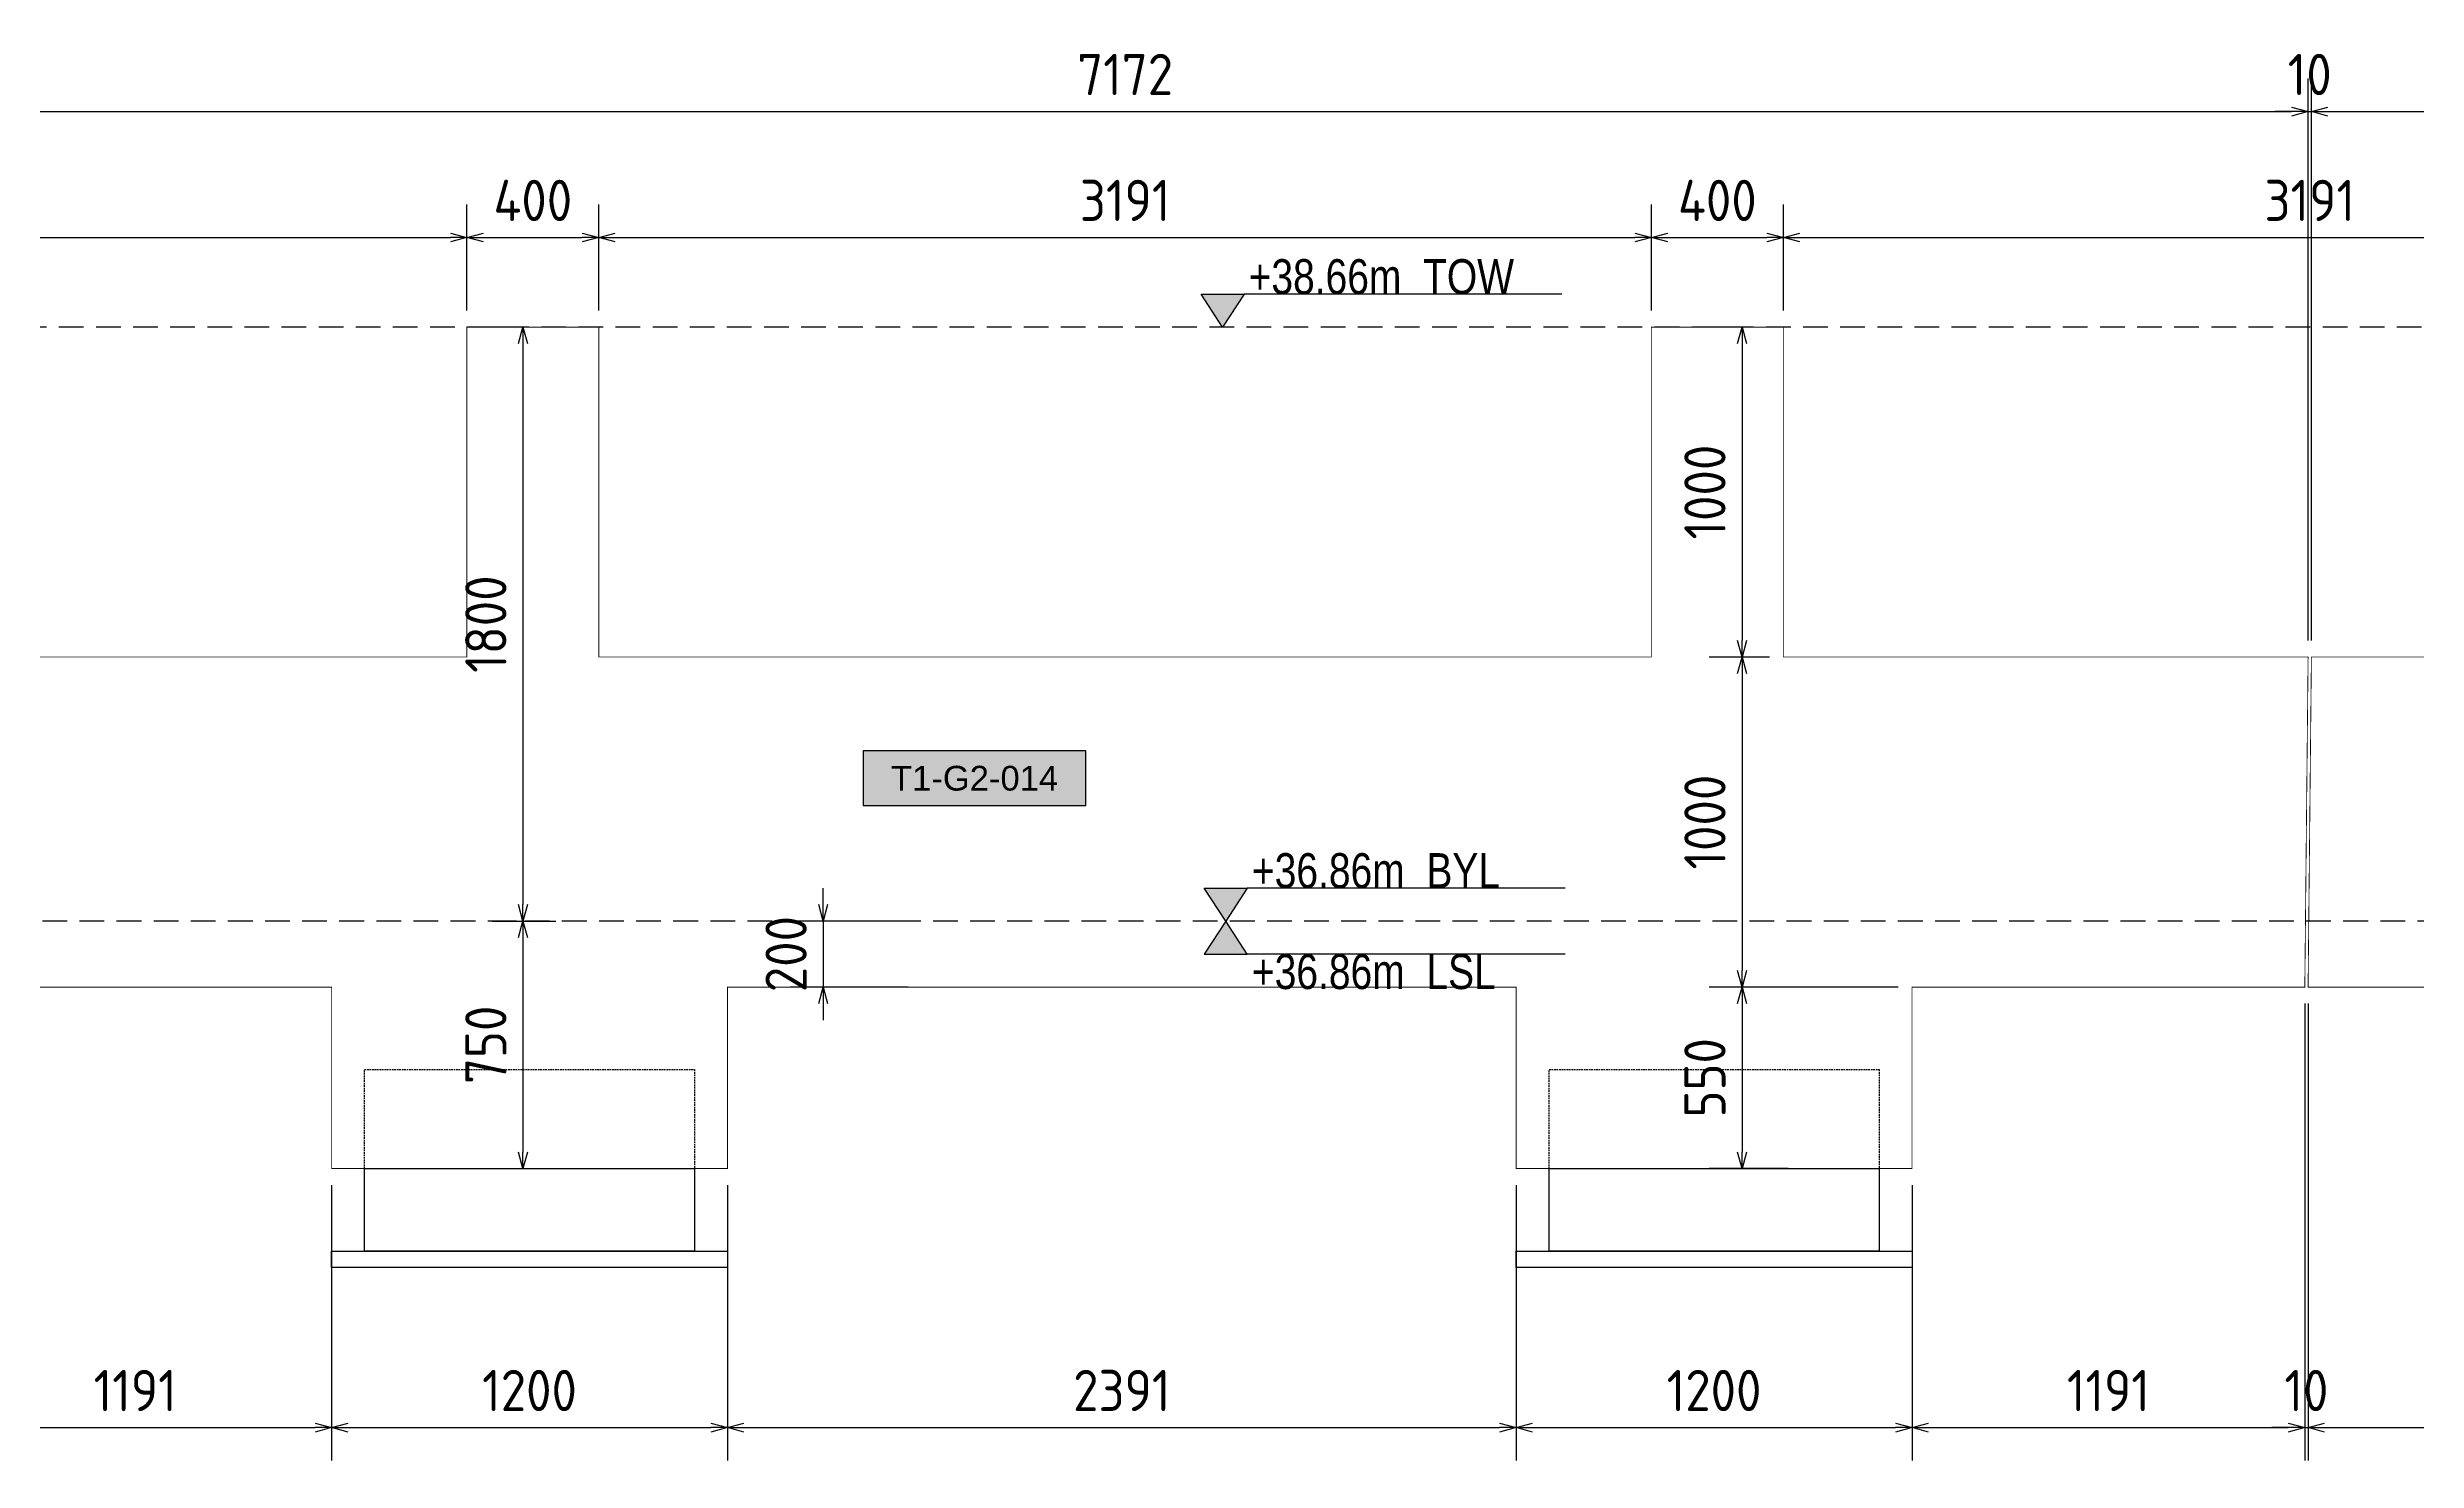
# Model space of a CAD drawing. Header units: centimetres. Extents: x -6122352 to 6876996, y -1694241 to 2592194.
# Drawn here: x 3291493 to 3298675, y 78657 to 82941 of the extents above; entities that cross this region are included whole.
import ezdxf
from ezdxf.enums import TextEntityAlignment as Align

# ---------------------------------------------------------------- set-up
doc = ezdxf.new("R2010")
doc.units = ezdxf.units.CM
doc.header["$MEASUREMENT"] = 0
doc.header["$PDMODE"] = 66
doc.header["$PDSIZE"] = 100
for name, pattern in [('23585-XR-AR-END-SETTING OUT PLAN$0$HIDDEN', [0.375, 0.25, -0.125]), ('CENTER', [2, 1.25, -0.25, 0.25, -0.25]), ('DASHED2', [0.375, 0.25, -0.125])]:
    doc.linetypes.add(name, pattern=pattern)
doc.layers.get('Defpoints').update_dxf_attribs({"color": 255, "linetype": 'CENTER'})
for name, color, linetype in [('00-MI-DIM', 7, 'Continuous'), ('@MI-TYPE-01', 30, 'Continuous'), ('@MI-TYPE-02', 6, 'Continuous'), ('JML-Dimension', 1, 'Continuous'), ('PANEL-TAGS', 7, 'Continuous'), ('SECTION', 130, 'Continuous')]:
    doc.layers.add(name, color=color, linetype=linetype)
doc.styles.add('PANELTAG_STYLE', font='arial.ttf')
doc.styles.add('Schueco-BEMSTIL', font='isocpeur.ttf', dxfattribs={"width": 0.9})
doc.styles.add('txt-Pisa-std', font='arial.ttf', dxfattribs={"width": 0.8})
doc.dimstyles.new('MI- JWC-TXT-2.5 MM', dxfattribs={"dimscale": 1.5, "dimtxt": 2.5, "dimasz": 1, "dimexe": 2, "dimexo": 1, "dimgap": 1, "dimtad": 1, "dimdec": 0, "dimdsep": 46, "dimtxsty": 'Schueco-BEMSTIL', "dimblk": 'OPEN30', "dimcen": 0, "dimdle": 2, "dimclrd": 140, "dimclre": 8, "dimclrt": 40, "dimadec": 0, "dimazin": 2, "dimtfac": 1, "dimtdec": 0, "dimtix": 1, "dimtmove": 2, "dimatfit": 3, "dimldrblk": 'OPEN', "dimfxl": 2, "dimlwd": -1, "dimlwe": -1, "dimarcsym": 0})

# ---------------------------------------------------------------- blocks, each defined once
blk = doc.blocks.new('T1-FOOTING ELEVATION')
at = {"color": 9}
blk.add_lwpolyline([(-600, -250), (600, -250), (600, -300), (-600, -300)], close=True, dxfattribs=at)
at = {"layer": '@MI-TYPE-01', "color": 114, "linetype": '23585-XR-AR-END-SETTING OUT PLAN$0$HIDDEN', "ltscale": 20, "true_color": 0x139b48}
blk.add_lwpolyline([(-500, 0), (-500, 300), (500, 300), (500, 0)], dxfattribs=at)
at = {"layer": '@MI-TYPE-01', "color": 114, "true_color": 0x139b48}
blk.add_lwpolyline([(-500, 0), (500, 0), (500, -250), (-500, -250)], close=True, dxfattribs=at)
blk = doc.blocks.new('_Open30')
at = {"color": 0, "linetype": 'ByBlock', "lineweight": -2}
for p, q in [((-1, 0.27), (0, 0)), ((0, 0), (-1, -0.27)), ((0, 0), (-1, 0))]:
    blk.add_line(p, q, dxfattribs=at)
blk = doc.blocks.new('*D4401')
at = {"layer": '@MI-TYPE-02', "color": 8, "transparency": 16777216}
for p, q in [((3292914.2, 82093), (3292834.2, 82093)), ((3292914.2, 80292.7), (3292834.2, 80292.7))]:
    blk.add_line(p, q, dxfattribs=at)
at = {"layer": '@MI-TYPE-02', "color": 140, "transparency": 16777216}
blk.add_line((3292934.2, 82043), (3292934.2, 80342.7), dxfattribs=at)
at = {"layer": 'Defpoints', "color": 0, "transparency": 16777216}
for p in [(3292964.2, 82093), (3292934.2, 80292.7), (3292964.2, 80292.7)]:
    blk.add_point(p, dxfattribs=at)
at = {"layer": '@MI-TYPE-02', "color": 140, "transparency": 16777216, "xscale": 50, "yscale": 50, "zscale": 50}
for p, rotation in [((3292934.2, 82093), 90), ((3292934.2, 80292.7), 270)]:
    blk.add_blockref('_Open30', p, dxfattribs=dict(at, rotation=rotation))
at = {"layer": '@MI-TYPE-02', "color": 40, "transparency": 16777216, "insert": (3292821.7, 81192.8), "char_height": 125, "attachment_point": 5, "rotation": 90, "style": 'Schueco-BEMSTIL'}
blk.add_mtext('1800', dxfattribs=at)
blk = doc.blocks.new('_Open')
at = {"color": 0, "linetype": 'ByBlock', "lineweight": -2}
for p, q in [((-1, 0.2), (0, 0)), ((-1, -0.2), (0, 0)), ((0, 0), (-1, 0))]:
    blk.add_line(p, q, dxfattribs=at)
blk = doc.blocks.new('*D4403')
at = {"layer": '@MI-TYPE-02', "color": 8, "transparency": 16777216}
for p, q in [((3292840.4, 80292.7), (3293034.2, 80292.7)), ((3292796.2, 79542.7), (3293034.2, 79542.7))]:
    blk.add_line(p, q, dxfattribs=at)
at = {"layer": '@MI-TYPE-02', "color": 140, "transparency": 16777216}
blk.add_line((3292934.2, 80242.7), (3292934.2, 79592.7), dxfattribs=at)
at = {"layer": 'Defpoints', "color": 0, "transparency": 16777216}
for p in [(3292790.4, 80292.7), (3292746.2, 79542.7), (3292934.2, 79542.7)]:
    blk.add_point(p, dxfattribs=at)
at = {"layer": '@MI-TYPE-02', "color": 140, "transparency": 16777216, "xscale": 50, "yscale": 50, "zscale": 50}
for p, rotation in [((3292934.2, 80292.7), 90), ((3292934.2, 79542.7), 270)]:
    blk.add_blockref('_Open30', p, dxfattribs=dict(at, rotation=rotation))
at = {"layer": '@MI-TYPE-02', "color": 40, "transparency": 16777216, "insert": (3292821.7, 79917.7), "char_height": 125, "attachment_point": 5, "rotation": 90, "style": 'Schueco-BEMSTIL'}
blk.add_mtext('750', dxfattribs=at)
blk = doc.blocks.new('*D4405')
at = {"layer": '@MI-TYPE-02', "color": 140, "transparency": 16777216}
for p, q in [((3293844.4, 80342.7), (3293844.4, 80392.7)), ((3293844.4, 80292.7), (3293844.4, 80092.7)), ((3293844.4, 80042.7), (3293844.4, 79992.7))]:
    blk.add_line(p, q, dxfattribs=at)
at = {"layer": '@MI-TYPE-02', "color": 8, "transparency": 16777216}
for p, q in [((3294102.2, 80292.7), (3293744.4, 80292.7)), ((3294102.2, 80092.7), (3293744.4, 80092.7))]:
    blk.add_line(p, q, dxfattribs=at)
at = {"layer": 'Defpoints', "color": 0, "transparency": 16777216}
for p in [(3294152.2, 80292.7), (3293844.4, 80092.7), (3294152.2, 80092.7)]:
    blk.add_point(p, dxfattribs=at)
at = {"layer": '@MI-TYPE-02', "color": 140, "transparency": 16777216, "xscale": 50, "yscale": 50, "zscale": 50}
for p, rotation in [((3293844.4, 80292.7), 270), ((3293844.4, 80092.7), 90)]:
    blk.add_blockref('_Open30', p, dxfattribs=dict(at, rotation=rotation))
at = {"layer": '@MI-TYPE-02', "color": 40, "transparency": 16777216, "insert": (3293731.9, 80192.7), "char_height": 125, "attachment_point": 5, "rotation": 90, "style": 'Schueco-BEMSTIL'}
blk.add_mtext('200', dxfattribs=at)
blk = doc.blocks.new('*D4341')
at = {"layer": '00-MI-DIM', "color": 8, "transparency": 16777216}
for p, q in [((3289573.1, 82143), (3289573.1, 82464.6)), ((3292764.2, 82143), (3292764.2, 82464.6))]:
    blk.add_line(p, q, dxfattribs=at)
at = {"layer": '00-MI-DIM', "color": 140, "transparency": 16777216}
blk.add_line((3289623.1, 82364.6), (3292714.2, 82364.6), dxfattribs=at)
at = {"layer": 'Defpoints', "color": 0, "transparency": 16777216}
for p in [(3292764.2, 82364.6), (3289573.1, 82093), (3292764.2, 82093)]:
    blk.add_point(p, dxfattribs=at)
at = {"layer": '00-MI-DIM', "color": 140, "transparency": 16777216, "xscale": 50, "yscale": 50, "zscale": 50, "rotation": 180}
blk.add_blockref('_Open30', (3289573.1, 82364.6), dxfattribs=at)
at = {"layer": '00-MI-DIM', "color": 140, "transparency": 16777216, "xscale": 50, "yscale": 50, "zscale": 50}
blk.add_blockref('_Open30', (3292764.2, 82364.6), dxfattribs=at)
at = {"layer": '00-MI-DIM', "color": 40, "transparency": 16777216, "insert": (3291168.6, 82477.1), "char_height": 125, "attachment_point": 5, "style": 'Schueco-BEMSTIL'}
blk.add_mtext('3191', dxfattribs=at)
blk = doc.blocks.new('*D4343')
at = {"layer": '00-MI-DIM', "color": 8, "transparency": 16777216}
for p, q in [((3292764.2, 82143), (3292764.2, 82464.6)), ((3293164.2, 82143), (3293164.2, 82464.6))]:
    blk.add_line(p, q, dxfattribs=at)
at = {"layer": '00-MI-DIM', "color": 140, "transparency": 16777216}
blk.add_line((3292814.2, 82364.6), (3293114.2, 82364.6), dxfattribs=at)
at = {"layer": 'Defpoints', "color": 0, "transparency": 16777216}
for p in [(3293164.2, 82364.6), (3292764.2, 82093), (3293164.2, 82093)]:
    blk.add_point(p, dxfattribs=at)
at = {"layer": '00-MI-DIM', "color": 140, "transparency": 16777216, "xscale": 50, "yscale": 50, "zscale": 50, "rotation": 180}
blk.add_blockref('_Open30', (3292764.2, 82364.6), dxfattribs=at)
at = {"layer": '00-MI-DIM', "color": 140, "transparency": 16777216, "xscale": 50, "yscale": 50, "zscale": 50}
blk.add_blockref('_Open30', (3293164.2, 82364.6), dxfattribs=at)
at = {"layer": '00-MI-DIM', "color": 40, "transparency": 16777216, "insert": (3292964.2, 82477.1), "char_height": 125, "attachment_point": 5, "style": 'Schueco-BEMSTIL'}
blk.add_mtext('400', dxfattribs=at)
blk = doc.blocks.new('*D4345')
at = {"layer": '00-MI-DIM', "color": 8, "transparency": 16777216}
for p, q in [((3293164.2, 82143), (3293164.2, 82464.6)), ((3296355, 82143), (3296355, 82464.6))]:
    blk.add_line(p, q, dxfattribs=at)
at = {"layer": '00-MI-DIM', "color": 140, "transparency": 16777216}
blk.add_line((3293214.2, 82364.6), (3296305, 82364.6), dxfattribs=at)
at = {"layer": 'Defpoints', "color": 0, "transparency": 16777216}
for p in [(3296355, 82364.6), (3293164.2, 82093), (3296355, 82093)]:
    blk.add_point(p, dxfattribs=at)
at = {"layer": '00-MI-DIM', "color": 140, "transparency": 16777216, "xscale": 50, "yscale": 50, "zscale": 50, "rotation": 180}
blk.add_blockref('_Open30', (3293164.2, 82364.6), dxfattribs=at)
at = {"layer": '00-MI-DIM', "color": 140, "transparency": 16777216, "xscale": 50, "yscale": 50, "zscale": 50}
blk.add_blockref('_Open30', (3296355, 82364.6), dxfattribs=at)
at = {"layer": '00-MI-DIM', "color": 40, "transparency": 16777216, "insert": (3294759.6, 82477.1), "char_height": 125, "attachment_point": 5, "style": 'Schueco-BEMSTIL'}
blk.add_mtext('3191', dxfattribs=at)
blk = doc.blocks.new('*D4347')
at = {"layer": '00-MI-DIM', "color": 8, "transparency": 16777216}
for p, q in [((3296355, 82143), (3296355, 82464.6)), ((3296755, 82143), (3296755, 82464.6))]:
    blk.add_line(p, q, dxfattribs=at)
at = {"layer": '00-MI-DIM', "color": 140, "transparency": 16777216}
blk.add_line((3296405, 82364.6), (3296705, 82364.6), dxfattribs=at)
at = {"layer": 'Defpoints', "color": 0, "transparency": 16777216}
for p in [(3296755, 82364.6), (3296355, 82093), (3296755, 82093)]:
    blk.add_point(p, dxfattribs=at)
at = {"layer": '00-MI-DIM', "color": 140, "transparency": 16777216, "xscale": 50, "yscale": 50, "zscale": 50, "rotation": 180}
blk.add_blockref('_Open30', (3296355, 82364.6), dxfattribs=at)
at = {"layer": '00-MI-DIM', "color": 140, "transparency": 16777216, "xscale": 50, "yscale": 50, "zscale": 50}
blk.add_blockref('_Open30', (3296755, 82364.6), dxfattribs=at)
at = {"layer": '00-MI-DIM', "color": 40, "transparency": 16777216, "insert": (3296555, 82477.1), "char_height": 125, "attachment_point": 5, "style": 'Schueco-BEMSTIL'}
blk.add_mtext('400', dxfattribs=at)
blk = doc.blocks.new('*D4349')
at = {"layer": '00-MI-DIM', "color": 8, "transparency": 16777216}
for p, q in [((3296755, 82143), (3296755, 82464.6)), ((3299946.4, 82143), (3299946.4, 82464.6))]:
    blk.add_line(p, q, dxfattribs=at)
at = {"layer": '00-MI-DIM', "color": 140, "transparency": 16777216}
blk.add_line((3296805, 82364.6), (3299896.4, 82364.6), dxfattribs=at)
at = {"layer": 'Defpoints', "color": 0, "transparency": 16777216}
for p in [(3299946.4, 82364.6), (3296755, 82093), (3299946.4, 82093)]:
    blk.add_point(p, dxfattribs=at)
at = {"layer": '00-MI-DIM', "color": 140, "transparency": 16777216, "xscale": 50, "yscale": 50, "zscale": 50, "rotation": 180}
blk.add_blockref('_Open30', (3296755, 82364.6), dxfattribs=at)
at = {"layer": '00-MI-DIM', "color": 140, "transparency": 16777216, "xscale": 50, "yscale": 50, "zscale": 50}
blk.add_blockref('_Open30', (3299946.4, 82364.6), dxfattribs=at)
at = {"layer": '00-MI-DIM', "color": 40, "transparency": 16777216, "insert": (3298350.7, 82477.1), "char_height": 125, "attachment_point": 5, "style": 'Schueco-BEMSTIL'}
blk.add_mtext('3191', dxfattribs=at)
blk = doc.blocks.new('*D4219')
at = {"layer": '00-MI-DIM', "color": 8, "transparency": 16777216}
for p, q in [((3291173.6, 81143), (3291173.6, 82846.3)), ((3298345.7, 81143), (3298345.7, 82846.3))]:
    blk.add_line(p, q, dxfattribs=at)
at = {"layer": '00-MI-DIM', "color": 140, "transparency": 16777216}
blk.add_line((3291223.6, 82746.3), (3298295.7, 82746.3), dxfattribs=at)
at = {"layer": 'Defpoints', "color": 0, "transparency": 16777216}
for p in [(3298345.7, 82746.3), (3291173.6, 81093), (3298345.7, 81093)]:
    blk.add_point(p, dxfattribs=at)
at = {"layer": '00-MI-DIM', "color": 140, "transparency": 16777216, "xscale": 50, "yscale": 50, "zscale": 50, "rotation": 180}
blk.add_blockref('_Open30', (3291173.6, 82746.3), dxfattribs=at)
at = {"layer": '00-MI-DIM', "color": 140, "transparency": 16777216, "xscale": 50, "yscale": 50, "zscale": 50}
blk.add_blockref('_Open30', (3298345.7, 82746.3), dxfattribs=at)
at = {"layer": '00-MI-DIM', "color": 40, "transparency": 16777216, "insert": (3294759.7, 82858.8), "char_height": 125, "attachment_point": 5, "style": 'Schueco-BEMSTIL'}
blk.add_mtext('7172', dxfattribs=at)
blk = doc.blocks.new('*D4221')
at = {"layer": '00-MI-DIM', "color": 8, "transparency": 16777216}
for p, q in [((3298345.7, 81143), (3298345.7, 82846.3)), ((3298355.7, 81143), (3298355.7, 82846.3))]:
    blk.add_line(p, q, dxfattribs=at)
at = {"layer": '00-MI-DIM', "color": 140, "transparency": 16777216}
for p, q in [((3298295.7, 82746.3), (3298245.7, 82746.3)), ((3298345.7, 82746.3), (3298355.7, 82746.3)), ((3298405.7, 82746.3), (3298455.7, 82746.3))]:
    blk.add_line(p, q, dxfattribs=at)
at = {"layer": 'Defpoints', "color": 0, "transparency": 16777216}
for p in [(3298355.7, 82746.3), (3298345.7, 81093), (3298355.7, 81093)]:
    blk.add_point(p, dxfattribs=at)
at = {"layer": '00-MI-DIM', "color": 140, "transparency": 16777216, "xscale": 50, "yscale": 50, "zscale": 50}
blk.add_blockref('_Open30', (3298345.7, 82746.3), dxfattribs=at)
at = {"layer": '00-MI-DIM', "color": 140, "transparency": 16777216, "xscale": 50, "yscale": 50, "zscale": 50, "rotation": 180}
blk.add_blockref('_Open30', (3298355.7, 82746.3), dxfattribs=at)
at = {"layer": '00-MI-DIM', "color": 40, "transparency": 16777216, "insert": (3298350.7, 82858.8), "char_height": 125, "attachment_point": 5, "style": 'Schueco-BEMSTIL'}
blk.add_mtext('10', dxfattribs=at)
blk = doc.blocks.new('*D4223')
at = {"layer": '00-MI-DIM', "color": 8, "transparency": 16777216}
for p, q in [((3298355.7, 81143), (3298355.7, 82846.3)), ((3303936.1, 81278.6), (3303936.1, 82846.3))]:
    blk.add_line(p, q, dxfattribs=at)
at = {"layer": '00-MI-DIM', "color": 140, "transparency": 16777216}
blk.add_line((3298405.7, 82746.3), (3303886.1, 82746.3), dxfattribs=at)
at = {"layer": 'Defpoints', "color": 0, "transparency": 16777216}
for p in [(3303936.1, 82746.3), (3303936.1, 81228.6), (3298355.7, 81093)]:
    blk.add_point(p, dxfattribs=at)
at = {"layer": '00-MI-DIM', "color": 140, "transparency": 16777216, "xscale": 50, "yscale": 50, "zscale": 50, "rotation": 180}
blk.add_blockref('_Open30', (3298355.7, 82746.3), dxfattribs=at)
at = {"layer": '00-MI-DIM', "color": 140, "transparency": 16777216, "xscale": 50, "yscale": 50, "zscale": 50}
blk.add_blockref('_Open30', (3303936.1, 82746.3), dxfattribs=at)
at = {"layer": '00-MI-DIM', "color": 40, "transparency": 16777216, "insert": (3301144.9, 82858.8), "char_height": 125, "attachment_point": 5, "style": 'Schueco-BEMSTIL'}
blk.add_mtext('5580', dxfattribs=at)
blk = doc.blocks.new('*D4461')
at = {"layer": '00-MI-DIM', "color": 8, "transparency": 16777216}
for p, q in [((3291163.6, 80052.7), (3291163.6, 78657.5)), ((3292354.2, 79492.7), (3292354.2, 78657.5))]:
    blk.add_line(p, q, dxfattribs=at)
at = {"layer": '00-MI-DIM', "color": 140, "transparency": 16777216}
blk.add_line((3291213.6, 78757.5), (3292304.2, 78757.5), dxfattribs=at)
at = {"layer": 'Defpoints', "color": 0, "transparency": 16777216}
for p in [(3291163.6, 80102.7), (3292354.2, 79542.7), (3292354.2, 78757.5)]:
    blk.add_point(p, dxfattribs=at)
at = {"layer": '00-MI-DIM', "color": 140, "transparency": 16777216, "xscale": 50, "yscale": 50, "zscale": 50, "rotation": 180}
blk.add_blockref('_Open30', (3291163.6, 78757.5), dxfattribs=at)
at = {"layer": '00-MI-DIM', "color": 140, "transparency": 16777216, "xscale": 50, "yscale": 50, "zscale": 50}
blk.add_blockref('_Open30', (3292354.2, 78757.5), dxfattribs=at)
at = {"layer": '00-MI-DIM', "color": 40, "transparency": 16777216, "insert": (3291758.9, 78870), "char_height": 125, "attachment_point": 5, "style": 'Schueco-BEMSTIL'}
blk.add_mtext('1191', dxfattribs=at)
blk = doc.blocks.new('*D4463')
at = {"layer": '00-MI-DIM', "color": 8, "transparency": 16777216}
for p, q in [((3292354.2, 79492.7), (3292354.2, 78657.5)), ((3293554.2, 79492.7), (3293554.2, 78657.5))]:
    blk.add_line(p, q, dxfattribs=at)
at = {"layer": '00-MI-DIM', "color": 140, "transparency": 16777216}
blk.add_line((3292404.2, 78757.5), (3293504.2, 78757.5), dxfattribs=at)
at = {"layer": 'Defpoints', "color": 0, "transparency": 16777216}
for p in [(3292354.2, 79542.7), (3293554.2, 79542.7), (3293554.2, 78757.5)]:
    blk.add_point(p, dxfattribs=at)
at = {"layer": '00-MI-DIM', "color": 140, "transparency": 16777216, "xscale": 50, "yscale": 50, "zscale": 50, "rotation": 180}
blk.add_blockref('_Open30', (3292354.2, 78757.5), dxfattribs=at)
at = {"layer": '00-MI-DIM', "color": 140, "transparency": 16777216, "xscale": 50, "yscale": 50, "zscale": 50}
blk.add_blockref('_Open30', (3293554.2, 78757.5), dxfattribs=at)
at = {"layer": '00-MI-DIM', "color": 40, "transparency": 16777216, "insert": (3292954.2, 78870), "char_height": 125, "attachment_point": 5, "style": 'Schueco-BEMSTIL'}
blk.add_mtext('1200', dxfattribs=at)
blk = doc.blocks.new('*D4465')
at = {"layer": '00-MI-DIM', "color": 8, "transparency": 16777216}
for p, q in [((3293554.2, 79492.7), (3293554.2, 78657.5)), ((3295945, 79492.7), (3295945, 78657.5))]:
    blk.add_line(p, q, dxfattribs=at)
at = {"layer": '00-MI-DIM', "color": 140, "transparency": 16777216}
blk.add_line((3293604.2, 78757.5), (3295895, 78757.5), dxfattribs=at)
at = {"layer": 'Defpoints', "color": 0, "transparency": 16777216}
for p in [(3293554.2, 79542.7), (3295945, 79542.7), (3295945, 78757.5)]:
    blk.add_point(p, dxfattribs=at)
at = {"layer": '00-MI-DIM', "color": 140, "transparency": 16777216, "xscale": 50, "yscale": 50, "zscale": 50, "rotation": 180}
blk.add_blockref('_Open30', (3293554.2, 78757.5), dxfattribs=at)
at = {"layer": '00-MI-DIM', "color": 140, "transparency": 16777216, "xscale": 50, "yscale": 50, "zscale": 50}
blk.add_blockref('_Open30', (3295945, 78757.5), dxfattribs=at)
at = {"layer": '00-MI-DIM', "color": 40, "transparency": 16777216, "insert": (3294749.6, 78870), "char_height": 125, "attachment_point": 5, "style": 'Schueco-BEMSTIL'}
blk.add_mtext('2391', dxfattribs=at)
blk = doc.blocks.new('*D4467')
at = {"layer": '00-MI-DIM', "color": 8, "transparency": 16777216}
for p, q in [((3295945, 79492.7), (3295945, 78657.5)), ((3297145, 79492.7), (3297145, 78657.5))]:
    blk.add_line(p, q, dxfattribs=at)
at = {"layer": '00-MI-DIM', "color": 140, "transparency": 16777216}
blk.add_line((3295995, 78757.5), (3297095, 78757.5), dxfattribs=at)
at = {"layer": 'Defpoints', "color": 0, "transparency": 16777216}
for p in [(3295945, 79542.7), (3297145, 79542.7), (3297145, 78757.5)]:
    blk.add_point(p, dxfattribs=at)
at = {"layer": '00-MI-DIM', "color": 140, "transparency": 16777216, "xscale": 50, "yscale": 50, "zscale": 50, "rotation": 180}
blk.add_blockref('_Open30', (3295945, 78757.5), dxfattribs=at)
at = {"layer": '00-MI-DIM', "color": 140, "transparency": 16777216, "xscale": 50, "yscale": 50, "zscale": 50}
blk.add_blockref('_Open30', (3297145, 78757.5), dxfattribs=at)
at = {"layer": '00-MI-DIM', "color": 40, "transparency": 16777216, "insert": (3296545, 78870), "char_height": 125, "attachment_point": 5, "style": 'Schueco-BEMSTIL'}
blk.add_mtext('1200', dxfattribs=at)
blk = doc.blocks.new('*D4469')
at = {"layer": '00-MI-DIM', "color": 8, "transparency": 16777216}
for p, q in [((3298335.7, 80042.7), (3298335.7, 78657.5)), ((3297145, 79492.7), (3297145, 78657.5))]:
    blk.add_line(p, q, dxfattribs=at)
at = {"layer": '00-MI-DIM', "color": 140, "transparency": 16777216}
blk.add_line((3297195, 78757.5), (3298285.7, 78757.5), dxfattribs=at)
at = {"layer": 'Defpoints', "color": 0, "transparency": 16777216}
for p in [(3298335.7, 80092.7), (3297145, 79542.7), (3298335.7, 78757.5)]:
    blk.add_point(p, dxfattribs=at)
at = {"layer": '00-MI-DIM', "color": 140, "transparency": 16777216, "xscale": 50, "yscale": 50, "zscale": 50, "rotation": 180}
blk.add_blockref('_Open30', (3297145, 78757.5), dxfattribs=at)
at = {"layer": '00-MI-DIM', "color": 140, "transparency": 16777216, "xscale": 50, "yscale": 50, "zscale": 50}
blk.add_blockref('_Open30', (3298335.7, 78757.5), dxfattribs=at)
at = {"layer": '00-MI-DIM', "color": 40, "transparency": 16777216, "insert": (3297740.4, 78870), "char_height": 125, "attachment_point": 5, "style": 'Schueco-BEMSTIL'}
blk.add_mtext('1191', dxfattribs=at)
blk = doc.blocks.new('*D4471')
at = {"layer": '00-MI-DIM', "color": 8, "transparency": 16777216}
for p, q in [((3298335.7, 80042.7), (3298335.7, 78657.5)), ((3298345.7, 80042.7), (3298345.7, 78657.5))]:
    blk.add_line(p, q, dxfattribs=at)
at = {"layer": '00-MI-DIM', "color": 140, "transparency": 16777216}
for p, q in [((3298285.7, 78757.5), (3298235.7, 78757.5)), ((3298335.7, 78757.5), (3298345.7, 78757.5)), ((3298395.7, 78757.5), (3298445.7, 78757.5))]:
    blk.add_line(p, q, dxfattribs=at)
at = {"layer": 'Defpoints', "color": 0, "transparency": 16777216}
for p in [(3298335.7, 80092.7), (3298345.7, 80092.7), (3298345.7, 78757.5)]:
    blk.add_point(p, dxfattribs=at)
at = {"layer": '00-MI-DIM', "color": 140, "transparency": 16777216, "xscale": 50, "yscale": 50, "zscale": 50}
blk.add_blockref('_Open30', (3298335.7, 78757.5), dxfattribs=at)
at = {"layer": '00-MI-DIM', "color": 140, "transparency": 16777216, "xscale": 50, "yscale": 50, "zscale": 50, "rotation": 180}
blk.add_blockref('_Open30', (3298345.7, 78757.5), dxfattribs=at)
at = {"layer": '00-MI-DIM', "color": 40, "transparency": 16777216, "insert": (3298340.7, 78870), "char_height": 125, "attachment_point": 5, "style": 'Schueco-BEMSTIL'}
blk.add_mtext('10', dxfattribs=at)
blk = doc.blocks.new('*D4473')
at = {"layer": '00-MI-DIM', "color": 8, "transparency": 16777216}
for p, q in [((3298345.7, 80042.7), (3298345.7, 78657.5)), ((3299536.4, 79492.7), (3299536.4, 78657.5))]:
    blk.add_line(p, q, dxfattribs=at)
at = {"layer": '00-MI-DIM', "color": 140, "transparency": 16777216}
blk.add_line((3298395.7, 78757.5), (3299486.4, 78757.5), dxfattribs=at)
at = {"layer": 'Defpoints', "color": 0, "transparency": 16777216}
for p in [(3298345.7, 80092.7), (3299536.4, 79542.7), (3299536.4, 78757.5)]:
    blk.add_point(p, dxfattribs=at)
at = {"layer": '00-MI-DIM', "color": 140, "transparency": 16777216, "xscale": 50, "yscale": 50, "zscale": 50, "rotation": 180}
blk.add_blockref('_Open30', (3298345.7, 78757.5), dxfattribs=at)
at = {"layer": '00-MI-DIM', "color": 140, "transparency": 16777216, "xscale": 50, "yscale": 50, "zscale": 50}
blk.add_blockref('_Open30', (3299536.4, 78757.5), dxfattribs=at)
at = {"layer": '00-MI-DIM', "color": 40, "transparency": 16777216, "insert": (3298941.1, 78870), "char_height": 125, "attachment_point": 5, "style": 'Schueco-BEMSTIL'}
blk.add_mtext('1191', dxfattribs=at)
blk = doc.blocks.new('*D4443')
at = {"layer": '00-MI-DIM', "color": 8, "transparency": 16777216}
for p, q in [((3296596.7, 82093), (3296529.8, 82093)), ((3296712.8, 81093), (3296529.8, 81093))]:
    blk.add_line(p, q, dxfattribs=at)
at = {"layer": '00-MI-DIM', "color": 140, "transparency": 16777216}
blk.add_line((3296629.8, 82043), (3296629.8, 81143), dxfattribs=at)
at = {"layer": 'Defpoints', "color": 0, "transparency": 16777216}
for p in [(3296646.7, 82093), (3296629.8, 81093), (3296762.8, 81093)]:
    blk.add_point(p, dxfattribs=at)
at = {"layer": '00-MI-DIM', "color": 140, "transparency": 16777216, "xscale": 50, "yscale": 50, "zscale": 50}
for p, rotation in [((3296629.8, 82093), 90), ((3296629.8, 81093), 270)]:
    blk.add_blockref('_Open30', p, dxfattribs=dict(at, rotation=rotation))
at = {"layer": '00-MI-DIM', "color": 40, "transparency": 16777216, "insert": (3296517.3, 81593), "char_height": 125, "attachment_point": 5, "rotation": 90, "style": 'Schueco-BEMSTIL'}
blk.add_mtext('1000', dxfattribs=at)
blk = doc.blocks.new('*D4445')
at = {"layer": '00-MI-DIM', "color": 8, "transparency": 16777216}
for p, q in [((3296712.8, 81093), (3296529.8, 81093)), ((3297102.8, 80092.7), (3296529.8, 80092.7))]:
    blk.add_line(p, q, dxfattribs=at)
at = {"layer": '00-MI-DIM', "color": 140, "transparency": 16777216}
blk.add_line((3296629.8, 81043), (3296629.8, 80142.7), dxfattribs=at)
at = {"layer": 'Defpoints', "color": 0, "transparency": 16777216}
for p in [(3296762.8, 81093), (3296629.8, 80092.7), (3297152.8, 80092.7)]:
    blk.add_point(p, dxfattribs=at)
at = {"layer": '00-MI-DIM', "color": 140, "transparency": 16777216, "xscale": 50, "yscale": 50, "zscale": 50}
for p, rotation in [((3296629.8, 81093), 90), ((3296629.8, 80092.7), 270)]:
    blk.add_blockref('_Open30', p, dxfattribs=dict(at, rotation=rotation))
at = {"layer": '00-MI-DIM', "color": 40, "transparency": 16777216, "insert": (3296517.3, 80592.8), "char_height": 125, "attachment_point": 5, "rotation": 90, "style": 'Schueco-BEMSTIL'}
blk.add_mtext('1000', dxfattribs=at)
blk = doc.blocks.new('*D4447')
at = {"layer": '00-MI-DIM', "color": 8, "transparency": 16777216}
for p, q in [((3297102.8, 80092.7), (3296529.8, 80092.7)), ((3296769.9, 79542.7), (3296529.8, 79542.7))]:
    blk.add_line(p, q, dxfattribs=at)
at = {"layer": '00-MI-DIM', "color": 140, "transparency": 16777216}
blk.add_line((3296629.8, 80042.7), (3296629.8, 79592.7), dxfattribs=at)
at = {"layer": 'Defpoints', "color": 0, "transparency": 16777216}
for p in [(3297152.8, 80092.7), (3296629.8, 79542.7), (3296819.9, 79542.7)]:
    blk.add_point(p, dxfattribs=at)
at = {"layer": '00-MI-DIM', "color": 140, "transparency": 16777216, "xscale": 50, "yscale": 50, "zscale": 50}
for p, rotation in [((3296629.8, 80092.7), 90), ((3296629.8, 79542.7), 270)]:
    blk.add_blockref('_Open30', p, dxfattribs=dict(at, rotation=rotation))
at = {"layer": '00-MI-DIM', "color": 40, "transparency": 16777216, "insert": (3296517.3, 79817.7), "char_height": 125, "attachment_point": 5, "rotation": 90, "style": 'Schueco-BEMSTIL'}
blk.add_mtext('550', dxfattribs=at)
blk = doc.blocks.new('PANELTAG')
at = {"layer": 'PANEL-TAGS', "color": 1}
blk.add_lwpolyline([(-13.5, -3.3), (13.5, -3.3), (13.5, 3.3), (-13.5, 3.3)], close=True, dxfattribs=at)
at = {"layer": 'PANEL-TAGS', "color": 40, "true_color": 0xffd700}
blk.add_solid([(-13.5, -3.3), (13.5, -3.3), (-13.5, 3.3), (13.5, 3.3)], dxfattribs=at)
at = {"layer": 'PANEL-TAGS', "color": 5, "style": 'PANELTAG_STYLE'}
blk.add_attdef('TAGNO', text='', height=3, dxfattribs=at).set_placement((0, 0), align=Align.CENTER)
blk = doc.blocks.new('*U1151')
at = {"layer": 'JML-Dimension'}
h = blk.add_hatch(color=10, dxfattribs=at)
h.dxf.hatch_style = 1
h.paths.add_polyline_path([(0, 0), (-1.54, 2.37), (1.54, 2.37)])
blk.add_line((24.31, 2.37), (1.54, 2.37), dxfattribs=at)
blk.add_lwpolyline([(0, 0), (-1.54, 2.37), (1.54, 2.37), (0, 0)], dxfattribs=at)
at = {"color": 5, "style": 'txt-Pisa-std', "width": 0.8}
blk.add_attdef('+0.0', text='', height=2.5, dxfattribs=at).set_placement((1.87, 2.37), align=Align.BOTTOM_LEFT)
blk = doc.blocks.new('*U1152')
at = {"layer": 'JML-Dimension'}
h = blk.add_hatch(color=10, dxfattribs=at)
h.dxf.hatch_style = 1
h.paths.add_polyline_path([(0, 0), (-1.54, 2.37), (1.54, 2.37)])
blk.add_line((24.31, 2.37), (1.54, 2.37), dxfattribs=at)
blk.add_lwpolyline([(0, 0), (-1.54, 2.37), (1.54, 2.37), (0, 0)], dxfattribs=at)
at = {"color": 5, "style": 'txt-Pisa-std', "width": 0.8}
blk.add_attdef('+0.0', text='', height=2.5, dxfattribs=at).set_placement((1.87, 2.37), align=Align.BOTTOM_LEFT)
blk = doc.blocks.new('*U1153')
at = {"layer": 'JML-Dimension'}
h = blk.add_hatch(color=10, dxfattribs=at)
h.dxf.hatch_style = 1
h.paths.add_polyline_path([(0, 0), (-1.54, 2.37), (1.54, 2.37)])
blk.add_line((24.31, 2.37), (1.54, 2.37), dxfattribs=at)
blk.add_lwpolyline([(0, 0), (-1.54, 2.37), (1.54, 2.37), (0, 0)], dxfattribs=at)
at = {"color": 5, "style": 'txt-Pisa-std', "width": 0.8}
blk.add_attdef('+0.0', text='', height=2.5, dxfattribs=at).set_placement((1.87, 2.37), align=Align.BOTTOM_LEFT)

msp = doc.modelspace()

# ---------------------------------------------------------------- linework, layer by layer
at = {"color": 160, "linetype": 'DASHED2', "ltscale": 300}
for points in [[(3303527.44352, 82092.99568), (3283889.58401, 82092.99568)], [(3303927.48142, 80292.68422), (3283879.6056, 80292.68422)]]:
    msp.add_lwpolyline(points, dxfattribs=at)
at = {"layer": '@MI-TYPE-01', "color": 30, "ltscale": 20, "const_width": 2.5}
for points in [[(3291163.63731, 80102.68422), (3291173.61572, 81092.99567), (3292764.17775, 81092.99567), (3292764.17775, 82092.99567), (3293164.17775, 82092.99567), (3293164.17775, 81092.99567), (3296355.02081, 81092.99567), (3296355.02081, 82092.99567), (3296755.02081, 82092.99567), (3296755.02081, 81092.99567), (3298345.72334, 81092.99567), (3298335.72893, 80092.68422), (3297145.02639, 80092.68422), (3297144.98238, 79542.68422), (3295945.0424, 79542.68422), (3295945.0424, 80092.68422), (3293554.19934, 80092.68422), (3293554.17569, 79542.68422), (3292354.19934, 79542.68422), (3292354.19934, 80092.68422), (3291163.63731, 80092.68422)], [(3303927.48142, 79542.68422), (3303937.45983, 82092.99567), (3303537.45983, 82092.99567), (3303537.45983, 81092.99567), (3300346.42587, 81092.99567), (3300346.42587, 82092.99567), (3299946.42587, 82092.99567), (3299946.42587, 81092.99567), (3298355.72334, 81092.99567), (3298345.72893, 80092.68422), (3299536.43146, 80092.68422), (3299536.44746, 79542.68422), (3300736.44746, 79542.68422), (3300736.44746, 79542.68422), (3300736.44746, 80092.68422), (3303127.48142, 80092.68422), (3303127.48142, 79542.68422), (3303927.48142, 79542.68422), (3303927.48142, 79542.68422)]]:
    msp.add_lwpolyline(points, dxfattribs=at)

# ---------------------------------------------------------------- block references
at = {"layer": '@MI-TYPE-01', "color": 30}
for p in [(3292954.19934, 79542.68422), (3296545.0424, 79542.68422)]:
    msp.add_blockref('T1-FOOTING ELEVATION', p, dxfattribs=at)
at = {"layer": 'PANEL-TAGS'}
ref = msp.add_blockref('PANELTAG', (3294303.21976, 80725.81308), dxfattribs=dict(at, xscale=25, yscale=25, zscale=25))
ref.add_attrib('TAGNO', 'T1-G2-014', dxfattribs={"color": 5, "height": 75, "style": 'PANELTAG_STYLE'}).set_placement((3294303.21976, 80725.81308), align=Align.MIDDLE_CENTER)
at = {"layer": 'SECTION', "color": 6}
ref = msp.add_blockref('*U1151', (3295054.86777, 82092.99568), dxfattribs=dict(at, xscale=42.30147098076819, yscale=42.30147098076819, zscale=42.30147098076819))
ref.add_attrib('+0.0', '+38.66m  TOW', (3295133.99641, 82193.25274), dxfattribs={"layer": 'JML-Dimension', "color": 5, "height": 105.7536775, "style": 'txt-Pisa-std', "width": 0.8})
ref = msp.add_blockref('*U1152', (3295064.84618, 80292.68422), dxfattribs=dict(at, xscale=42.30147098076819, yscale=42.30147098076819, zscale=42.30147098076819))
ref.add_attrib('+0.0', '+36.86m  BYL', (3295143.97483, 80392.94129), dxfattribs={"layer": 'JML-Dimension', "color": 5, "height": 105.7536775, "style": 'txt-Pisa-std', "width": 0.8})
ref = msp.add_blockref('*U1153', (3295064.84618, 80292.68422), dxfattribs=dict(at, xscale=-42.30147098076819, yscale=42.30147098076819, zscale=42.30147098076819, rotation=180))
ref.add_attrib('+0.0', '+36.86m  LSL', (3295143.97483, 80086.74561), dxfattribs={"layer": 'JML-Dimension', "color": 5, "height": 105.7536775, "style": 'txt-Pisa-std', "width": 0.8})

# ---------------------------------------------------------------- dimensions: what is measured, and where the dimension line sits
at = {"layer": '00-MI-DIM', "color": 30}
for base, p1, p2, picture, middle in [((3298345.72334, 82746.34292), (3291173.61572, 81092.99567), (3298345.72334, 81092.99567), '*D4219', (3294759.66953, 82746.34292)), ((3298355.72334, 82746.34292), (3298345.72334, 81092.99567), (3298355.72334, 81092.99567), '*D4221', (3298350.72334, 82746.34292)), ((3303936.07776, 82746.34292), (3298355.72334, 81092.99567), (3303936.07776, 81228.59604), '*D4223', (3301144.90055, 82746.34292)), ((3292354.19934, 78757.49619), (3291163.63731, 80102.68422), (3292354.19934, 79542.68422), '*D4461', (3291758.91833, 78757.49619)), ((3298335.72893, 78757.49619), (3297144.98238, 79542.68422), (3298335.72893, 80092.68422), '*D4469', (3297740.35565, 78757.49619)), ((3298345.72893, 78757.49619), (3298335.72893, 80092.68422), (3298345.72893, 80092.68422), '*D4471', (3298340.72893, 78757.49619)), ((3299536.44746, 78757.49619), (3298345.72893, 80092.68422), (3299536.44746, 79542.68422), '*D4473', (3298941.08819, 78757.49619)), ((3293554.17569, 78757.49619), (3292354.19934, 79542.68422), (3293554.17569, 79542.68422), '*D4463', (3292954.18752, 78757.49619)), ((3295945.0424, 78757.49619), (3293554.17569, 79542.68422), (3295945.0424, 79542.68422), '*D4465', (3294749.60905, 78757.49619)), ((3297144.98238, 78757.49619), (3295945.0424, 79542.68422), (3297144.98238, 79542.68422), '*D4467', (3296545.01239, 78757.49619))]:
    dim = msp.add_linear_dim(base=base, p1=p1, p2=p2, dimstyle='MI- JWC-TXT-2.5 MM', dxfattribs=at)
    dim.commit()
    dim.dimension.update_dxf_attribs({"geometry": picture, "text_midpoint": middle, "dimtype": 160})
for base, p1, p2, picture, middle in [((3292764.17775, 82364.62132), (3289573.05369, 82092.99567), (3292764.17775, 82092.99567), '*D4341', (3291168.61572, 82477.12132)), ((3293164.17775, 82364.62132), (3292764.17775, 82092.99567), (3293164.17775, 82092.99567), '*D4343', (3292964.17775, 82477.12132)), ((3296355.02081, 82364.62132), (3293164.17775, 82092.99567), (3296355.02081, 82092.99567), '*D4345', (3294759.59928, 82477.12132)), ((3296755.02081, 82364.62132), (3296355.02081, 82092.99567), (3296755.02081, 82092.99567), '*D4347', (3296555.02081, 82477.12132)), ((3299946.42587, 82364.62132), (3296755.02081, 82092.99567), (3299946.42587, 82092.99567), '*D4349', (3298350.72334, 82477.12132))]:
    dim = msp.add_linear_dim(base=base, p1=p1, p2=p2, dimstyle='MI- JWC-TXT-2.5 MM', dxfattribs=at)
    dim.commit()
    dim.dimension.update_dxf_attribs({"geometry": picture, "text_midpoint": middle})
at = {"layer": '00-MI-DIM'}
dim = msp.add_linear_dim(base=(3296629.77372, 81092.99567), p1=(3296646.68756, 82092.99567), p2=(3296762.76289, 81092.99567), angle=90, dimstyle='MI- JWC-TXT-2.5 MM', dxfattribs=at)
dim.commit()
dim.dimension.update_dxf_attribs({"geometry": '*D4443', "text_midpoint": (3296517.27372, 81592.99567)})
for base, p1, p2, picture, middle in [((3296629.77372, 80092.68422), (3296762.76289, 81092.99567), (3297152.78447, 80092.68422), '*D4445', (3296629.77372, 80592.83995)), ((3296629.77372, 79542.68422), (3297152.78447, 80092.68422), (3296819.90596, 79542.68422), '*D4447', (3296629.77372, 79817.68422))]:
    dim = msp.add_linear_dim(base=base, p1=p1, p2=p2, angle=90, dimstyle='MI- JWC-TXT-2.5 MM', dxfattribs=at)
    dim.commit()
    dim.dimension.update_dxf_attribs({"geometry": picture, "text_midpoint": middle, "dimtype": 160})
at = {"layer": '@MI-TYPE-02', "color": 30}
for base, p1, p2, picture, middle in [((3292934.17775, 80292.68422), (3292964.17775, 82092.99567), (3292964.17775, 80292.68422), '*D4401', (3292821.67775, 81192.83995)), ((3293844.44959, 80092.68422), (3294152.24116, 80292.68422), (3294152.24116, 80092.68422), '*D4405', (3293731.94959, 80192.68422)), ((3292934.17775, 79542.68422), (3292790.44756, 80292.68422), (3292746.18671, 79542.68422), '*D4403', (3292821.67775, 79917.68422))]:
    dim = msp.add_linear_dim(base=base, p1=p1, p2=p2, angle=90, dimstyle='MI- JWC-TXT-2.5 MM', dxfattribs=at)
    dim.commit()
    dim.dimension.update_dxf_attribs({"geometry": picture, "text_midpoint": middle})

doc.saveas('drawing.dxf')
